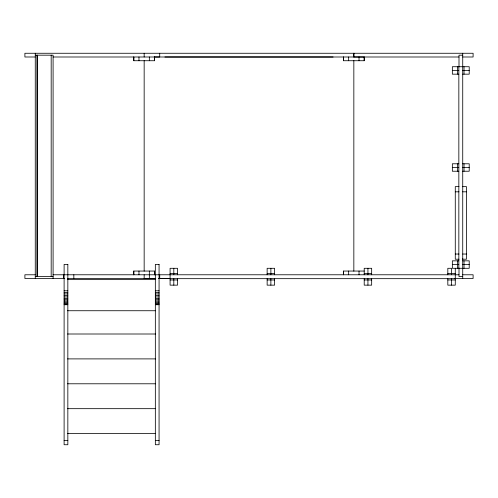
<?xml version="1.0" encoding="UTF-8"?>
<svg xmlns="http://www.w3.org/2000/svg" width="498" height="498" viewBox="0 0 498 498"><rect width="100%" height="100%" fill="white"/><g stroke="black" fill="none" stroke-linecap="round" stroke-linejoin="round"><path stroke-width="0.75" d="M133.781 271.049L133.781 274.778L133.781 271.049L154.523 271.049L154.523 274.778L154.523 271.049M133.788 60.725L133.788 56.996L133.788 60.725L154.529 60.725L154.529 56.996L154.529 60.725M343.471 271.049L343.471 274.772L343.471 271.049L364.212 271.049M343.471 60.725L343.471 56.996L343.471 60.725L364.212 60.725L364.212 56.996L154.256 56.996M353.841 56.996L353.841 53.267L353.841 56.996L459 56.996M462.729 258.823L462.729 259.178L466.458 259.221L466.458 186.626L462.729 186.669M462.729 278.5L462.729 53.267M35.271 55.178L53.093 55.178L53.093 278.5M462.729 55.178L459 55.178L459 66.832M35.271 56.996L24.9 56.996L24.9 53.267L473.1 53.267L473.1 56.996L462.729 56.996M53.093 56.996L159.715 56.996L159.715 53.267M164.9 56.996L333.1 56.996M452.352 70.442L458.839 70.442M462.723 70.442L469.209 70.442M458.839 74.171L452.352 74.171L452.352 66.72L469.209 66.72L469.209 74.171L462.723 74.171M458.839 163.78L452.352 163.78L452.352 171.231L458.839 171.231M462.723 163.78L469.209 163.78L469.209 171.231L462.723 171.231M452.352 167.509L458.839 167.509M462.723 167.509L469.209 167.509M459 186.626L455.278 186.626L455.278 259.221L459 259.221M455.278 191.811L459 191.811M462.729 191.811L466.458 191.811M455.278 254.036L459 254.036M462.729 254.036L466.458 254.036M458.839 260.84L452.352 260.84L452.352 268.298L469.209 268.298L469.209 260.84L462.723 260.84M452.352 264.569L458.839 264.569M462.723 264.569L469.209 264.569M170.086 273.483L177.543 273.483M267.146 273.483L274.603 273.483M364.212 273.483L371.664 273.483M447.82 273.483L455.278 273.483M35.271 274.778L24.9 274.778L24.9 278.5L64.734 278.5M53.093 274.778L459 274.778M462.729 274.778L473.1 274.778L473.1 278.5L454.954 278.5M35.271 276.589L53.093 276.589M462.729 276.589L459 276.589L459 268.049M155.812 278.5L144.165 278.5L144.159 274.778M158.918 278.5L170.565 278.5M67.523 278.5L155.656 278.5M158.327 278.5L170.086 278.5M170.086 278.668L455.278 278.668M67.572 279.627L155.613 279.627M170.086 279.963L177.543 279.963M267.146 279.963L274.603 279.963M364.212 279.963L371.664 279.963M447.82 279.963L455.278 279.963M64.111 290.795L67.84 290.795M155.339 290.795L159.067 290.795M64.111 292.376L67.84 292.376M155.339 292.376L159.067 292.376M64.111 293.945L67.84 293.945M155.339 293.945L159.067 293.945M64.111 295.476L67.84 295.476M155.339 295.476L159.067 295.476M64.111 296.964L67.84 296.964M155.339 296.964L159.067 296.964M64.111 298.377L67.84 298.377M155.339 298.377L159.067 298.377M64.111 299.715L67.84 299.715M155.339 299.715L159.067 299.715M64.111 300.954L67.84 300.954M155.339 300.954L159.067 300.954M64.111 302.087L67.84 302.087M155.339 302.087L159.067 302.087M64.111 303.101L67.84 303.101M155.339 303.101L159.067 303.101M64.111 303.979L67.84 303.979M155.339 303.979L159.067 303.979M64.111 304.72L67.84 304.72M155.339 304.72L159.067 304.72M67.572 310.733L155.613 310.733M67.572 334.002L155.613 334.002M67.572 358.896L155.613 358.896M67.572 383.784L155.613 383.784M67.572 408.671L155.613 408.671M67.572 433.559L155.613 433.559M64.111 440.581L67.84 440.581M155.339 440.581L159.067 440.581M464.024 66.72L464.024 74.171M464.024 163.78L464.024 171.231M464.024 260.84L464.024 268.298M458.839 66.72L458.839 268.298M457.538 66.72L457.538 74.171M457.538 163.78L457.538 171.231M457.538 260.84L457.538 268.298M455.278 268.298L455.278 285.149L447.82 285.149L447.82 278.668M451.549 274.778L451.549 268.298L447.82 268.298L447.82 274.778M451.549 278.668L451.549 285.149M371.664 274.778L371.664 268.298L364.212 268.298L364.212 274.778M371.664 278.668L371.664 285.149L364.212 285.149L364.212 278.668M367.935 268.298L367.935 274.778M367.935 278.668L367.935 285.149M364.212 56.996L364.212 60.725M359.027 56.996L359.027 60.725M359.027 271.049L359.027 274.772M353.841 60.619L353.841 271.155M348.656 56.996L348.656 60.725M348.656 271.049L348.656 274.772M274.603 274.778L274.603 268.298L267.146 268.298L267.146 274.778M274.603 278.668L274.603 285.149L267.146 285.149L267.146 278.668M270.875 268.298L270.875 274.778M270.875 278.668L270.875 285.149M177.543 274.778L177.543 268.298L170.086 268.298L170.086 285.149L177.543 285.149L177.543 278.668M173.814 268.298L173.814 274.778M173.814 278.668L173.814 285.149M159.715 274.778L159.715 278.5M149.344 56.996L149.344 60.725M149.338 271.049L149.344 278.5M144.159 53.267L144.159 56.996M144.159 60.619L144.159 271.155M138.973 56.996L138.973 60.725M138.967 271.049L138.967 274.778M73.835 274.778L73.835 278.5M63.464 274.778L63.464 278.5M51.182 55.178L51.182 276.589M37.182 55.178L37.182 276.589M37.082 55.178L37.082 276.589M35.271 53.267L35.271 278.5M67.84 264.407L64.111 264.407L64.111 444.733L67.84 444.733L67.84 264.407M159.067 264.407L155.339 264.407L155.339 444.733L159.067 444.733L159.067 264.407"/></g></svg>
